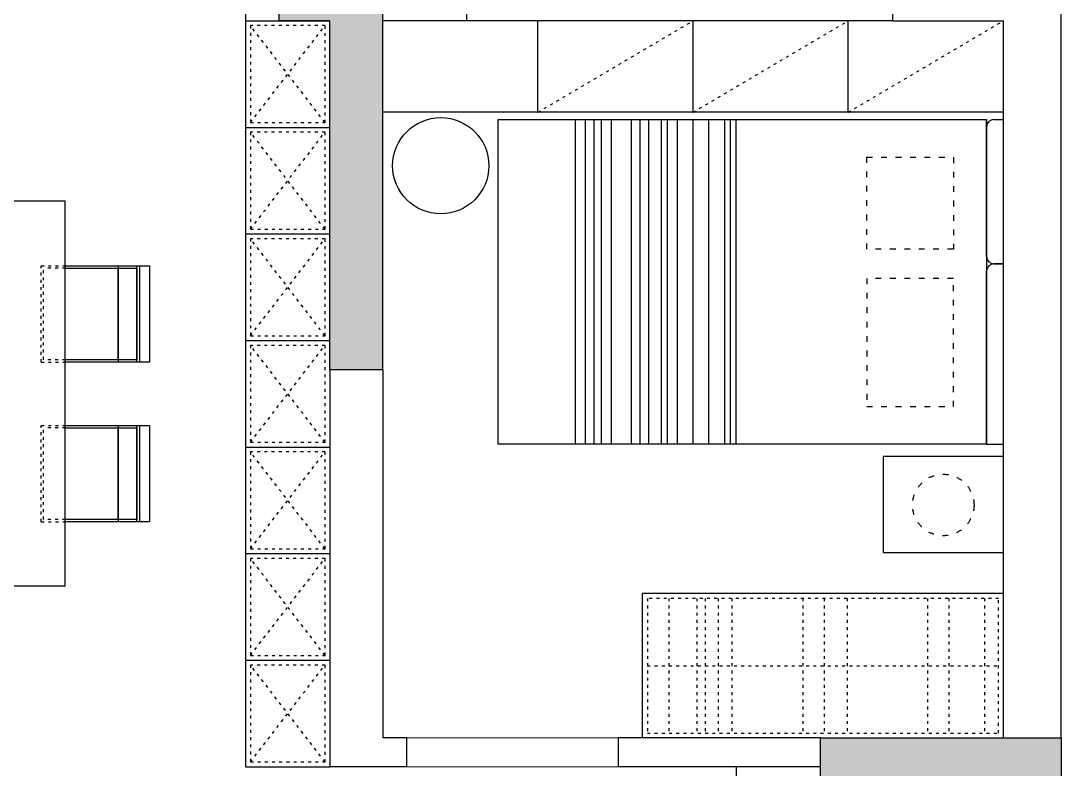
# Model space of a CAD drawing. Header units: inches. Extents: x -50945 to 250244, y -404780 to 18493.
# Drawn here: x 160534 to 164858, y -23651 to -20541 of the extents above; entities that cross this region are included whole.
import ezdxf

# ---------------------------------------------------------------- set-up
doc = ezdxf.new("R2010")
doc.units = ezdxf.units.IN
doc.header["$MEASUREMENT"] = 0
doc.linetypes.add('ACAD_ISO03W100', pattern=[30, 12, -18])
doc.linetypes.add('iGo户型优化10', pattern=[30, 12, -18])
for name, color, linetype in [('EVH 立面填充', 8, 'Continuous'), ('IBS-003-建筑窗框', 3, 'Continuous'), ('IBS-182-原建筑非承重墙', 150, 'Continuous'), ('IBS-200-原建筑承重墙柱', 200, 'Continuous'), ('IDS-040-固定高家具', 40, 'Continuous'), ('IFF-51-活动家具', 51, 'Continuous')]:
    doc.layers.add(name, color=color, linetype=linetype)
doc.layers.add('天棚材质标注', color=2, linetype='Continuous', lineweight=5)
doc.layers.add('门', color=65, linetype='Continuous', lineweight=13)

# ---------------------------------------------------------------- blocks, each defined once
blk = doc.blocks.new('fbgb')
at = {"layer": 'EVH 立面填充'}
h = blk.add_hatch(color=1, dxfattribs=at)
h.dxf.hatch_style = 1
h.paths.add_polyline_path([(58887.3, -120640.2), (58887.3, -122090.2), (59107.3, -122090.2), (59107.3, -120400.2), (58677.3, -120400.2), (58677.3, -120640.2)])
h = blk.add_hatch(color=1, dxfattribs=at)
h.dxf.hatch_style = 1
h.paths.add_polyline_path([(61167.3, -123860.2), (61927.3, -123860.2), (61927.3, -123620.2), (60927.3, -123620.2), (60927.3, -126650.2), (61167.3, -126650.2)])
at = {"color": 1}
for p in [(58537.3, -121083), (58537.3, -121525.9), (58537.3, -121968.8), (58537.3, -122411.6), (58537.3, -122854.5), (58537.3, -123297.3)]:
    blk.add_point(p, dxfattribs=at)
at = {"layer": 'IBS-003-建筑窗框', "color": 1, "ltscale": 10}
blk.add_line((61227.3, -120640.2), (59457.3, -120640.2), dxfattribs=at)
at = {"layer": 'IBS-182-原建筑非承重墙', "color": 1}
for p, q in [((58537.3, -120400.2), (58537.3, -120640.2)), ((58677.3, -120640.2), (58677.3, -120400.2)), ((59457.3, -120640.2), (59457.3, -120400.2)), ((61227.3, -120640.2), (61227.3, -120400.2)), ((61927.3, -123620.2), (61927.3, -120400.2)), ((58537.3, -120640.2), (58677.3, -120640.2)), ((59457.3, -120640.2), (59107.3, -120640.2)), ((61227.3, -120640.2), (61687.3, -120640.2)), ((61687.3, -123620.2), (61687.3, -120640.2)), ((58887.3, -122090.2), (58887.3, -123740.2)), ((59107.3, -122090.2), (59107.3, -123620.2)), ((59207.3, -123620.2), (59107.3, -123620.2)), ((59207.3, -123740.2), (59207.3, -123620.2)), ((60087.3, -123740.2), (60087.3, -123620.2)), ((60927.3, -123620.2), (60087.3, -123620.2)), ((59207.3, -123740.2), (58887.3, -123740.2)), ((60927.3, -123740.2), (60087.3, -123740.2))]:
    blk.add_line(p, q, dxfattribs=at)
at = {"layer": 'IBS-200-原建筑承重墙柱', "color": 1, "ltscale": 0.02}
for p, q in [((58677.3, -120640.2), (58677.3, -120400.2)), ((59107.3, -122090.2), (59107.3, -120400.2)), ((58887.3, -120640.2), (58677.3, -120640.2)), ((58887.3, -122090.2), (58887.3, -120640.2)), ((59107.3, -122090.2), (58887.3, -122090.2)), ((60927.3, -126650.2), (60927.3, -123620.2)), ((60927.3, -123620.2), (61927.3, -123620.2)), ((61927.3, -123620.2), (61927.3, -123860.2))]:
    blk.add_line(p, q, dxfattribs=at)
at = {"layer": 'IDS-040-固定高家具', "color": 1}
for p, q in [((58537.3, -120640.2), (58537.3, -123740.2)), ((58537.3, -120640.2), (58887.3, -120640.2)), ((59752.3, -121020.2), (59752.3, -120640.2)), ((60397.3, -121020.2), (60397.3, -120640.2)), ((61042.3, -121020.2), (61042.3, -120640.2)), ((61687.3, -121020.2), (59107.3, -121020.2)), ((58537.3, -121083), (58887.3, -121083)), ((58537.3, -121525.9), (58887.3, -121525.9)), ((58537.3, -121968.8), (58887.3, -121968.8)), ((58537.3, -122411.6), (58887.3, -122411.6)), ((58537.3, -122854.5), (58887.3, -122854.5)), ((61687.3, -123020.2), (60187.3, -123020.2)), ((60187.3, -123620.2), (60187.3, -123020.2)), ((58537.3, -123297.3), (58887.3, -123297.3)), ((58537.3, -123740.2), (58887.3, -123740.2)), ((60577.3, -126410.2), (60577.3, -123740.2))]:
    blk.add_line(p, q, dxfattribs=at)
at = {"layer": 'IDS-040-固定高家具', "color": 1, "linetype": 'ACAD_ISO03W100'}
for p, q in [((59752.3, -121020.2), (60397.3, -120640.2)), ((60397.3, -121020.2), (61042.3, -120640.2)), ((61042.3, -121020.2), (61687.3, -120640.2)), ((58867.3, -120660.2), (58557.3, -120660.2)), ((58557.3, -120660.2), (58557.3, -121063)), ((58557.3, -121063), (58867.3, -120660.2)), ((58867.3, -121063), (58557.3, -120660.2)), ((58867.3, -121063), (58867.3, -120660.2)), ((58557.3, -121063), (58867.3, -121063)), ((58867.3, -121103), (58557.3, -121103)), ((58557.3, -121103), (58557.3, -121505.9)), ((58557.3, -121505.9), (58867.3, -121103)), ((58867.3, -121505.9), (58557.3, -121103)), ((58867.3, -121505.9), (58867.3, -121103)), ((58557.3, -121505.9), (58867.3, -121505.9)), ((58867.3, -121545.9), (58557.3, -121545.9)), ((58557.3, -121545.9), (58557.3, -121948.8)), ((58557.3, -121948.8), (58867.3, -121545.9)), ((58867.3, -121948.8), (58557.3, -121545.9)), ((58867.3, -121948.8), (58867.3, -121545.9)), ((58557.3, -121948.8), (58867.3, -121948.8)), ((58867.3, -121988.8), (58557.3, -121988.8)), ((58557.3, -121988.8), (58557.3, -122391.6)), ((58557.3, -122391.6), (58867.3, -121988.8)), ((58867.3, -122391.6), (58557.3, -121988.8)), ((58867.3, -122391.6), (58867.3, -121988.8)), ((58557.3, -122391.6), (58867.3, -122391.6)), ((58867.3, -122431.6), (58557.3, -122431.6)), ((58557.3, -122431.6), (58557.3, -122834.5)), ((58557.3, -122834.5), (58867.3, -122431.6)), ((58867.3, -122834.5), (58557.3, -122431.6)), ((58867.3, -122834.5), (58867.3, -122431.6)), ((58557.3, -122834.5), (58867.3, -122834.5)), ((58867.3, -122874.5), (58557.3, -122874.5)), ((58557.3, -122874.5), (58557.3, -123277.3)), ((58557.3, -123277.3), (58867.3, -122874.5)), ((58867.3, -123277.3), (58557.3, -122874.5)), ((58867.3, -123277.3), (58867.3, -122874.5)), ((61667.3, -123040.2), (60207.3, -123040.2)), ((60207.3, -123040.2), (60207.3, -123600.2)), ((60296.5, -123040.2), (60296.5, -123600.2)), ((60413.1, -123040.2), (60413.1, -123600.2)), ((60446.8, -123040.2), (60446.8, -123600.2)), ((60501.2, -123040.2), (60501.2, -123600.2)), ((60558.3, -123040.2), (60558.3, -123600.2)), ((60853.8, -123040.2), (60853.8, -123600.2)), ((60941.9, -123040.2), (60941.9, -123600.2)), ((61037.8, -123040.2), (61037.8, -123600.2)), ((61372.1, -123040.2), (61372.1, -123600.2)), ((61460.3, -123040.2), (61460.3, -123600.2)), ((61608, -123040.2), (61608, -123600.2)), ((61667.3, -123600.2), (61667.3, -123040.2)), ((58557.3, -123277.3), (58867.3, -123277.3)), ((58867.3, -123317.3), (58557.3, -123317.3)), ((58557.3, -123317.3), (58557.3, -123720.2)), ((58557.3, -123720.2), (58867.3, -123317.3)), ((58867.3, -123720.2), (58557.3, -123317.3)), ((58867.3, -123720.2), (58867.3, -123317.3)), ((60207.3, -123320.2), (61667.3, -123320.2)), ((60207.3, -123600.2), (61667.3, -123600.2)), ((58557.3, -123720.2), (58867.3, -123720.2))]:
    blk.add_line(p, q, dxfattribs=at)
at = {"layer": 'IDS-040-固定高家具', "color": 1}
blk.add_circle((59348.2, -121242.3), 200, dxfattribs=at)
for p in [(59752.3, -121020.2), (60397.3, -121020.2), (61042.3, -121020.2)]:
    blk.add_point(p, dxfattribs=at)
at = {"layer": 'IFF-51-活动家具', "color": 1}
for p, q in [((59587.3, -122400.2), (59587.3, -121050.2)), ((59587.3, -121050.2), (61617.3, -121050.2)), ((59908.7, -122400.2), (59908.7, -121050.2)), ((59950.4, -122400.2), (59950.4, -121050.2)), ((59986.2, -122400.2), (59986.2, -121050.2)), ((60016, -122400.2), (60016, -121050.2)), ((60057.8, -122400.2), (60057.8, -121050.2)), ((60141.2, -122400.2), (60141.2, -121050.2)), ((60177, -122400.2), (60177, -121050.2)), ((60212.8, -122400.2), (60212.8, -121050.2)), ((60266.4, -122400.2), (60266.4, -121050.2)), ((60290.3, -122400.2), (60290.3, -121050.2)), ((60332, -122400.2), (60332, -121050.2)), ((60397.6, -122400.2), (60397.6, -121050.2)), ((60463.2, -122400.2), (60463.2, -121050.2)), ((60528.7, -122400.2), (60528.7, -121050.2)), ((60552.6, -122400.2), (60552.6, -121050.2)), ((60576.4, -122400.2), (60576.4, -121050.2)), ((61617.3, -121050.2), (61617.3, -122400.2)), ((61617.3, -121620.2), (61617.3, -121050.2)), ((61647.3, -121050.2), (61687.3, -121050.2)), ((61687.3, -122400.2), (61687.3, -121050.2)), ((57787.3, -121390.2, 0), (56987.3, -121390.2, 0)), ((57787.3, -122990.2), (57787.3, -121390.2)), ((61647.3, -121650.2), (61687.3, -121650.2)), ((61687.3, -121650.2), (61647.3, -121650.2)), ((57787.3, -121658.4, 0), (58137.3, -121658.4, 0)), ((57787.3, -121668.4, 0), (58007.3, -121668.4, 0)), ((58007.3, -121658.4, 0), (58007.3, -122058.4, 0)), ((58007.3, -121668.4, 0), (58007.3, -122048.4, 0)), ((58007.3, -122048.4, 0), (58007.3, -121668.4, 0)), ((58007.3, -121668.4, 0), (58084.6, -121668.4, 0)), ((58084.6, -122058.4, 0), (58084.6, -121658.4, 0)), ((58084.6, -121668.4, 0), (58084.6, -122048.4, 0)), ((58097.3, -122058.4, 0), (58097.3, -121658.4, 0)), ((58097.3, -121658.4, 0), (58137.3, -121658.4, 0)), ((58137.3, -121658.4, 0), (58137.3, -122058.4, 0)), ((61617.3, -122400.2), (61617.3, -121680.2)), ((58007.3, -122048.4, 0), (57787.3, -122048.4, 0)), ((58137.3, -122058.4, 0), (57787.3, -122058.4, 0)), ((58084.6, -122048.4, 0), (58007.3, -122048.4, 0)), ((58137.3, -122058.4, 0), (58097.3, -122058.4, 0)), ((57787.3, -122322, 0), (58137.3, -122322, 0)), ((57787.3, -122332, 0), (58007.3, -122332, 0)), ((58007.3, -122322, 0), (58007.3, -122722, 0)), ((58007.3, -122332, 0), (58007.3, -122712, 0)), ((58007.3, -122712, 0), (58007.3, -122332, 0)), ((58007.3, -122332, 0), (58084.6, -122332, 0)), ((58084.6, -122722, 0), (58084.6, -122322, 0)), ((58084.6, -122332, 0), (58084.6, -122712, 0)), ((58097.3, -122722, 0), (58097.3, -122322, 0)), ((58097.3, -122322, 0), (58137.3, -122322, 0)), ((58137.3, -122322, 0), (58137.3, -122722, 0)), ((61617.3, -122400.2), (59587.3, -122400.2)), ((61617.3, -122400.2), (61687.3, -122400.2)), ((61687.3, -122450.2), (61187.3, -122450.2)), ((61187.3, -122450.2), (61187.3, -122850.2)), ((61687.3, -122850.2), (61687.3, -122450.2)), ((58007.3, -122712, 0), (57787.3, -122712, 0)), ((58137.3, -122722, 0), (57787.3, -122722, 0)), ((58084.6, -122712, 0), (58007.3, -122712, 0)), ((58137.3, -122722, 0), (58097.3, -122722, 0)), ((61187.3, -122850.2), (61687.3, -122850.2)), ((57787.3, -122990.2, 0), (56987.3, -122990.2, 0))]:
    blk.add_line(p, q, dxfattribs=at)
at = {"layer": 'IFF-51-活动家具', "color": 1, "linetype": 'iGo户型优化10', "ltscale": 2}
for p, q in [((61119, -121589.7), (61119, -121207.3)), ((61119, -121207.3), (61479.4, -121207.3)), ((61479.4, -121207.3), (61479.4, -121589.7)), ((61479.4, -121589.7), (61119, -121589.7)), ((61479.4, -121710.7), (61119, -121710.7)), ((61119, -121710.7), (61119, -122243.1)), ((61479.4, -122243.1), (61479.4, -121710.7)), ((61119, -122243.1), (61479.4, -122243.1))]:
    blk.add_line(p, q, dxfattribs=at)
at = {"layer": 'IFF-51-活动家具', "color": 1, "linetype": 'ACAD_ISO03W100'}
for p, q in [((57687.3, -122058.4, 0), (57687.3, -121658.4, 0)), ((57687.3, -121658.4, 0), (57787.3, -121658.4, 0)), ((57697.3, -122048.4, 0), (57697.3, -121668.4, 0)), ((57787.3, -121668.4, 0), (57697.3, -121668.4, 0)), ((57687.3, -122058.4, 0), (57787.3, -122058.4, 0)), ((57787.3, -122048.4, 0), (57697.3, -122048.4, 0)), ((57687.3, -122722, 0), (57687.3, -122322, 0)), ((57687.3, -122322, 0), (57787.3, -122322, 0)), ((57697.3, -122712, 0), (57697.3, -122332, 0)), ((57787.3, -122332, 0), (57697.3, -122332, 0)), ((57687.3, -122722, 0), (57787.3, -122722, 0)), ((57787.3, -122712, 0), (57697.3, -122712, 0))]:
    blk.add_line(p, q, dxfattribs=at)
at = {"layer": 'IFF-51-活动家具', "color": 1, "linetype": 'iGo户型优化10', "ltscale": 2}
blk.add_circle((61437.3, -122652.3), 127.7, dxfattribs=at)
at = {"layer": 'IFF-51-活动家具', "color": 1}
for centre, start, end in [((61647.3, -121080.2), 90, 180), ((61647.3, -121620.2), 180, 270), ((61647.3, -121680.2), 90, 180)]:
    blk.add_arc(centre, 30, start, end, dxfattribs=at)
at = {"layer": '门', "color": 1, "lineweight": 5}
for p, q in [((59207.3, -123620.2), (60087.3, -123620.2)), ((59207.3, -123740.2), (59207.3, -123620.2)), ((60087.3, -123620.2), (60087.3, -123740.2)), ((60087.3, -123740.2), (59207.3, -123740.2))]:
    blk.add_line(p, q, dxfattribs=at)
blk = doc.blocks.new('gjmhjm')
at = {"layer": 'EVH 立面填充'}
h = blk.add_hatch(color=3, dxfattribs=at)
h.dxf.hatch_style = 1
h.paths.add_polyline_path([(129658, -122148.7), (129658, -123598.7), (129878, -123598.7), (129878, -121908.7), (129448, -121908.7), (129448, -122148.7)])
h = blk.add_hatch(color=3, dxfattribs=at)
h.dxf.hatch_style = 1
h.paths.add_polyline_path([(131938, -125368.7), (132698, -125368.7), (132698, -125128.7), (131698, -125128.7), (131698, -128158.7), (131938, -128158.7)])
at = {"layer": 'IBS-182-原建筑非承重墙', "color": 3}
for p, q in [((132698, -125128.7), (132698, -121908.7)), ((132458, -125128.7), (132458, -122148.7)), ((129658, -123598.7), (129658, -125248.7)), ((129878, -123598.7), (129878, -125128.7)), ((129978, -125128.7), (129878, -125128.7)), ((129978, -125248.7), (129978, -125128.7)), ((130858, -125248.7), (130858, -125128.7)), ((131698, -125128.7), (130858, -125128.7)), ((129978, -125248.7), (129658, -125248.7)), ((131698, -125248.7), (130858, -125248.7))]:
    blk.add_line(p, q, dxfattribs=at)
at = {"layer": 'IBS-200-原建筑承重墙柱', "color": 3, "ltscale": 0.02}
for p, q in [((129878, -123598.7), (129878, -121908.7)), ((129658, -123598.7), (129658, -122148.7)), ((129878, -123598.7), (129658, -123598.7)), ((131698, -128158.7), (131698, -125128.7)), ((131698, -125128.7), (132698, -125128.7)), ((132698, -125128.7), (132698, -125368.7))]:
    blk.add_line(p, q, dxfattribs=at)
at = {"layer": '门', "color": 3, "lineweight": 5}
for p, q in [((129978, -125128.7), (130858, -125128.7)), ((129978, -125248.7), (129978, -125128.7)), ((130858, -125128.7), (130858, -125248.7)), ((130858, -125248.7), (129978, -125248.7))]:
    blk.add_line(p, q, dxfattribs=at)

msp = doc.modelspace()

# ---------------------------------------------------------------- block references
at = {"layer": '天棚材质标注', "color": 1}
msp.add_blockref('fbgb', (102930.96, 100098.81), dxfattribs=at)
at = {"layer": '天棚材质标注', "color": 6}
msp.add_blockref('gjmhjm', (32160.25, 101607.31), dxfattribs=at)

doc.saveas('drawing.dxf')
